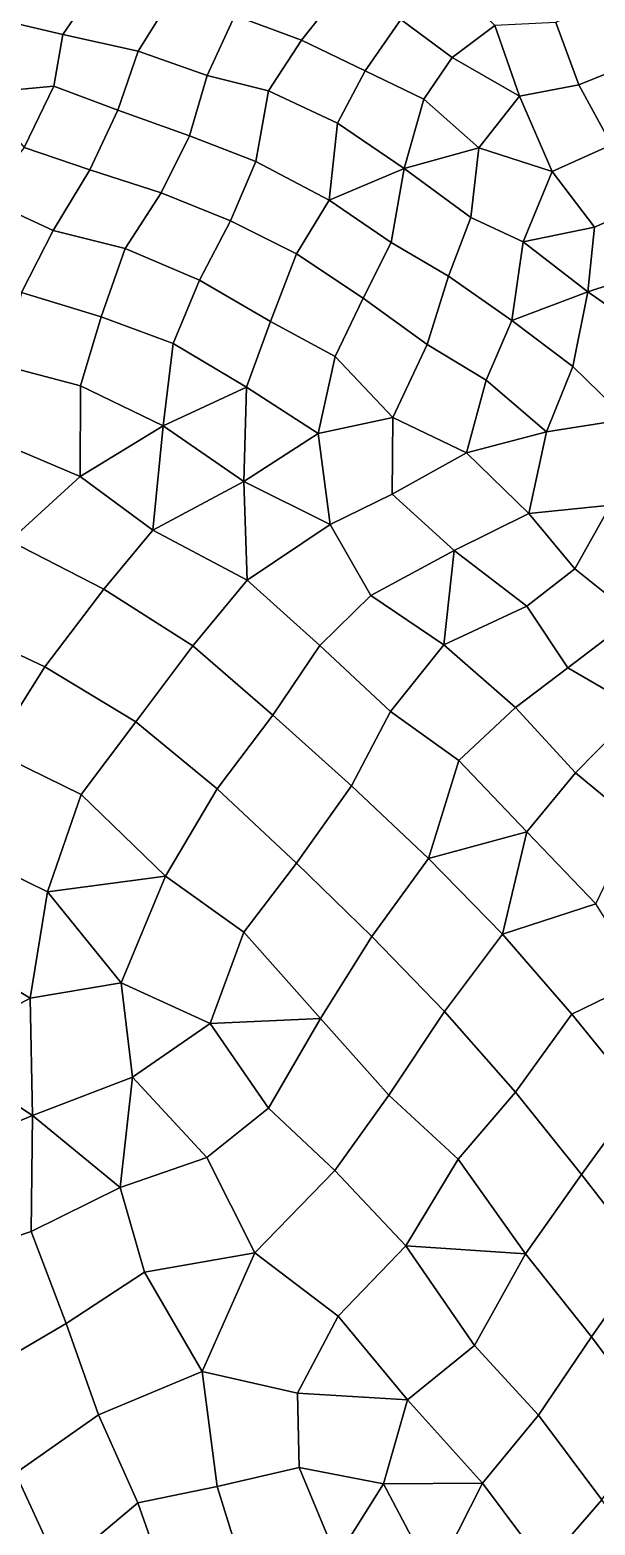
# Model space of a CAD drawing. Extents: x 727294 to 731543, y 8575035 to 8579824.
# Drawn here: x 730097.1 to 730282.4, y 8577800 to 8578290 of the extents above; entities that cross this region are included whole.
import ezdxf

# ---------------------------------------------------------------- set-up
doc = ezdxf.new("R2010")
doc.units = 0
doc.layers.add('MESH_ELEMS', color=250, linetype='CONTINUOUS')
doc.layers.add('MESH_NODES', color=18, linetype='CONTINUOUS')

msp = doc.modelspace()

# ---------------------------------------------------------------- linework, layer by layer
at = {"layer": 'MESH_ELEMS', "color": 179}
for points in [[(730107.9, 8578288.51, 30.86), (730121.76, 8578308.83, 31.07), (730094.26, 8578314.5, 31.2), (730085.98, 8578293.66, 31.16)], [(730186.11, 8578286.58, 30.28), (730198.4, 8578302.14, 30.34), (730177.01, 8578311.2, 30.48), (730164.3, 8578294.66, 30.46)], [(730132.57, 8578283.01, 30.65), (730145.22, 8578303.27, 30.58), (730121.76, 8578308.83, 31.07), (730107.9, 8578288.51, 30.86)], [(730235.58, 8578280.94, 30.26), (730249.52, 8578291.45, 30.17), (730232.39, 8578308.92, 30.12), (730218.71, 8578293.35, 30.1)], [(730155.24, 8578275.02, 30.46), (730164.3, 8578294.66, 30.46), (730145.22, 8578303.27, 30.58), (730132.57, 8578283.01, 30.65)], [(730198.4, 8578302.14, 30.34), (730186.11, 8578286.58, 30.28), (730206.96, 8578276.58, 30.25), (730218.71, 8578293.35, 30.1)], [(730277.1, 8578272.01, 32.4), (730295.98, 8578279.6, 29.94), (730284.86, 8578299.88, 29.69), (730269.46, 8578292.37, 29.76)], [(730085.98, 8578293.66, 31.16), (730080.39, 8578269.22, 31.07), (730104.98, 8578271.54, 30.87), (730107.9, 8578288.51, 30.86)], [(730164.3, 8578294.66, 30.46), (730155.24, 8578275.02, 30.46), (730175.28, 8578269.97, 30.63), (730186.11, 8578286.58, 30.28)], [(730218.71, 8578293.35, 30.1), (730206.96, 8578276.58, 30.25), (730226.21, 8578267.29, 30.32), (730235.58, 8578280.94, 30.26)], [(730249.52, 8578291.45, 30.17), (730235.58, 8578280.94, 30.26), (730257.57, 8578268.27, 30.29), (730249.52, 8578291.45, 30.17)], [(730257.57, 8578268.27, 30.29), (730277.1, 8578272.01, 32.4), (730269.46, 8578292.37, 29.76), (730249.52, 8578291.45, 30.17)], [(730104.98, 8578271.54, 30.87), (730125.96, 8578263.7, 30.72), (730132.57, 8578283.01, 30.65), (730107.9, 8578288.51, 30.86)], [(730197.96, 8578259.44, 30.45), (730206.96, 8578276.58, 30.25), (730186.11, 8578286.58, 30.28), (730175.28, 8578269.97, 30.63)], [(730125.96, 8578263.7, 30.72), (730149.4, 8578255.27, 30.87), (730155.24, 8578275.02, 30.46), (730132.57, 8578283.01, 30.65)], [(730226.21, 8578267.29, 30.32), (730244.22, 8578251.38, 31.57), (730257.57, 8578268.27, 30.29), (730235.58, 8578280.94, 30.26)], [(730226.21, 8578267.29, 30.32), (730206.96, 8578276.58, 30.25), (730197.96, 8578259.44, 30.45), (730219.81, 8578244.54, 30.46)], [(730295.98, 8578279.6, 29.94), (730277.1, 8578272.01, 32.4), (730287.75, 8578252.33, 36.25), (730307.11, 8578260.65, 30.26)], [(730080.39, 8578269.22, 31.07), (730095.28, 8578251.42, 31.09), (730104.98, 8578271.54, 30.87), (730080.39, 8578269.22, 31.07)], [(730116.78, 8578244.08, 31.13), (730125.96, 8578263.7, 30.72), (730104.98, 8578271.54, 30.87), (730095.28, 8578251.42, 31.09)], [(730149.4, 8578255.27, 30.87), (730171.21, 8578246.87, 30.82), (730175.28, 8578269.97, 30.63), (730155.24, 8578275.02, 30.46)], [(730268.34, 8578243.53, 30.43), (730287.75, 8578252.33, 36.25), (730277.1, 8578272.01, 32.4), (730257.57, 8578268.27, 30.29)], [(730171.21, 8578246.87, 30.82), (730195.2, 8578234.22, 30.64), (730197.96, 8578259.44, 30.45), (730175.28, 8578269.97, 30.63)], [(730226.21, 8578267.29, 30.32), (730219.81, 8578244.54, 30.46), (730244.22, 8578251.38, 31.57), (730226.21, 8578267.29, 30.32)], [(730257.57, 8578268.27, 30.29), (730244.22, 8578251.38, 31.57), (730268.34, 8578243.53, 30.43), (730257.57, 8578268.27, 30.29)], [(730125.96, 8578263.7, 30.72), (730116.78, 8578244.08, 31.13), (730140.18, 8578236.58, 31.07), (730149.4, 8578255.27, 30.87)], [(730195.2, 8578234.22, 30.64), (730219.81, 8578244.54, 30.46), (730197.96, 8578259.44, 30.45), (730195.2, 8578234.22, 30.64)], [(730095.28, 8578251.42, 31.09), (730082.18, 8578234.71, 31.15), (730104.71, 8578224.29, 30.88), (730116.78, 8578244.08, 31.13)], [(730162.85, 8578227.46, 30.9), (730171.21, 8578246.87, 30.82), (730149.4, 8578255.27, 30.87), (730140.18, 8578236.58, 31.07)], [(730219.81, 8578244.54, 30.46), (730241.64, 8578228.45, 30.43), (730244.22, 8578251.38, 31.57), (730219.81, 8578244.54, 30.46)], [(730268.34, 8578243.53, 30.43), (730244.22, 8578251.38, 31.57), (730241.64, 8578228.45, 30.43), (730258.79, 8578220.56, 30.15)], [(730287.75, 8578252.33, 36.25), (730268.34, 8578243.53, 30.43), (730282.16, 8578225.31, 29.91), (730297.25, 8578232.03, 29.74)], [(730184.53, 8578216.55, 30.67), (730195.2, 8578234.22, 30.64), (730171.21, 8578246.87, 30.82), (730162.85, 8578227.46, 30.9)], [(730128.37, 8578218.32, 31.05), (730140.18, 8578236.58, 31.07), (730116.78, 8578244.08, 31.13), (730104.71, 8578224.29, 30.88)], [(730219.81, 8578244.54, 30.46), (730195.2, 8578234.22, 30.64), (730215.49, 8578220.28, 30.56), (730219.81, 8578244.54, 30.46)], [(730215.49, 8578220.28, 30.56), (730234.29, 8578209.3, 30.47), (730241.64, 8578228.45, 30.43), (730219.81, 8578244.54, 30.46)], [(730268.34, 8578243.53, 30.43), (730258.79, 8578220.56, 30.15), (730282.16, 8578225.31, 29.91), (730268.34, 8578243.53, 30.43)], [(730094.31, 8578203.96, 30.98), (730104.71, 8578224.29, 30.88), (730082.18, 8578234.71, 31.15), (730071.82, 8578213.18, 31.26)], [(730152.73, 8578207.93, 30.86), (730162.85, 8578227.46, 30.9), (730140.18, 8578236.58, 31.07), (730128.37, 8578218.32, 31.05)], [(730215.49, 8578220.28, 30.56), (730195.2, 8578234.22, 30.64), (730184.53, 8578216.55, 30.67), (730206.33, 8578202.08, 30.55)], [(730303.56, 8578211.95, 30.16), (730297.25, 8578232.03, 29.74), (730282.16, 8578225.31, 29.91), (730279.99, 8578204.12, 30.34)], [(730152.73, 8578207.93, 30.86), (730175.96, 8578194.38, 30.88), (730184.53, 8578216.55, 30.67), (730162.85, 8578227.46, 30.9)], [(730258.79, 8578220.56, 30.15), (730241.64, 8578228.45, 30.43), (730234.29, 8578209.3, 30.47), (730255.11, 8578194.7, 30.22)], [(730120.47, 8578195.93, 31.16), (730128.37, 8578218.32, 31.05), (730104.71, 8578224.29, 30.88), (730094.31, 8578203.96, 30.98)], [(730258.79, 8578220.56, 30.15), (730279.99, 8578204.12, 30.34), (730282.16, 8578225.31, 29.91), (730258.79, 8578220.56, 30.15)], [(730152.73, 8578207.93, 30.86), (730128.37, 8578218.32, 31.05), (730120.47, 8578195.93, 31.16), (730144.08, 8578187.24, 30.93)], [(730206.33, 8578202.08, 30.55), (730227.39, 8578186.93, 30.24), (730234.29, 8578209.3, 30.47), (730215.49, 8578220.28, 30.56)], [(730258.79, 8578220.56, 30.15), (730255.11, 8578194.7, 30.22), (730279.99, 8578204.12, 30.34), (730258.79, 8578220.56, 30.15)], [(730175.96, 8578194.38, 30.88), (730197.22, 8578182.98, 30.67), (730206.33, 8578202.08, 30.55), (730184.53, 8578216.55, 30.67)], [(730144.08, 8578187.24, 30.93), (730168.15, 8578172.89, 30.94), (730175.96, 8578194.38, 30.88), (730152.73, 8578207.93, 30.86)], [(730227.39, 8578186.93, 30.24), (730246.66, 8578175.16, 30.19), (730255.11, 8578194.7, 30.22), (730234.29, 8578209.3, 30.47)], [(730303.03, 8578188.08, 30.37), (730303.56, 8578211.95, 30.16), (730279.99, 8578204.12, 30.34), (730303.03, 8578188.08, 30.37)], [(730088.91, 8578179.94, 31.26), (730113.74, 8578173.36, 31.28), (730120.47, 8578195.93, 31.16), (730094.31, 8578203.96, 30.98)], [(730275.11, 8578179.67, 30.57), (730279.99, 8578204.12, 30.34), (730255.11, 8578194.7, 30.22), (730275.11, 8578179.67, 30.57)], [(730275.11, 8578179.67, 30.57), (730292.77, 8578162.45, 30.58), (730303.03, 8578188.08, 30.37), (730279.99, 8578204.12, 30.34)], [(730197.22, 8578182.98, 30.67), (730216.06, 8578162.92, 30.41), (730227.39, 8578186.93, 30.24), (730206.33, 8578202.08, 30.55)], [(730113.74, 8578173.36, 31.28), (730140.82, 8578160.25, 31.07), (730144.08, 8578187.24, 30.93), (730120.47, 8578195.93, 31.16)], [(730168.15, 8578172.89, 30.94), (730191.66, 8578157.7, 30.63), (730197.22, 8578182.98, 30.67), (730175.96, 8578194.38, 30.88)], [(730246.66, 8578175.16, 30.19), (730266.43, 8578158.24, 30.69), (730275.11, 8578179.67, 30.57), (730255.11, 8578194.7, 30.22)], [(730168.15, 8578172.89, 30.94), (730144.08, 8578187.24, 30.93), (730140.82, 8578160.25, 31.07), (730168.15, 8578172.89, 30.94)], [(730197.22, 8578182.98, 30.67), (730191.66, 8578157.7, 30.63), (730216.06, 8578162.92, 30.41), (730197.22, 8578182.98, 30.67)], [(730216.06, 8578162.92, 30.41), (730240.26, 8578151.38, 30.36), (730246.66, 8578175.16, 30.19), (730227.39, 8578186.93, 30.24)], [(730113.74, 8578173.36, 31.28), (730088.91, 8578179.94, 31.26), (730085.15, 8578155.66, 31.38), (730113.63, 8578143.64, 31.31)], [(730292.77, 8578162.45, 30.58), (730275.11, 8578179.67, 30.57), (730266.43, 8578158.24, 30.69), (730292.77, 8578162.45, 30.58)], [(730113.63, 8578143.64, 31.31), (730140.82, 8578160.25, 31.07), (730113.74, 8578173.36, 31.28), (730113.63, 8578143.64, 31.31)], [(730240.26, 8578151.38, 30.36), (730266.43, 8578158.24, 30.69), (730246.66, 8578175.16, 30.19), (730240.26, 8578151.38, 30.36)], [(730140.82, 8578160.25, 31.07), (730167.24, 8578142.02, 30.9), (730168.15, 8578172.89, 30.94), (730140.82, 8578160.25, 31.07)], [(730168.15, 8578172.89, 30.94), (730167.24, 8578142.02, 30.9), (730191.66, 8578157.7, 30.63), (730168.15, 8578172.89, 30.94)], [(730137.42, 8578126.08, 31.09), (730140.82, 8578160.25, 31.07), (730113.63, 8578143.64, 31.31), (730137.42, 8578126.08, 31.09)], [(730167.24, 8578142.02, 30.9), (730140.82, 8578160.25, 31.07), (730137.42, 8578126.08, 31.09), (730167.24, 8578142.02, 30.9)], [(730215.89, 8578137.81, 30.56), (730216.06, 8578162.92, 30.41), (730191.66, 8578157.7, 30.63), (730195.55, 8578127.9, 30.68)], [(730216.06, 8578162.92, 30.41), (730215.89, 8578137.81, 30.56), (730240.26, 8578151.38, 30.36), (730216.06, 8578162.92, 30.41)], [(730287.48, 8578134.28, 30.62), (730292.77, 8578162.45, 30.58), (730266.43, 8578158.24, 30.69), (730260.68, 8578131.52, 30.62)], [(730085.15, 8578155.66, 31.38), (730090.59, 8578122.59, 31.47), (730113.63, 8578143.64, 31.31), (730085.15, 8578155.66, 31.38)], [(730195.55, 8578127.9, 30.68), (730191.66, 8578157.7, 30.63), (730167.24, 8578142.02, 30.9), (730195.55, 8578127.9, 30.68)], [(730240.26, 8578151.38, 30.36), (730260.68, 8578131.52, 30.62), (730266.43, 8578158.24, 30.69), (730240.26, 8578151.38, 30.36)], [(730236.23, 8578119.34, 30.82), (730260.68, 8578131.52, 30.62), (730240.26, 8578151.38, 30.36), (730215.89, 8578137.81, 30.56)], [(730121.32, 8578106.7, 31.15), (730137.42, 8578126.08, 31.09), (730113.63, 8578143.64, 31.31), (730090.59, 8578122.59, 31.47)], [(730137.42, 8578126.08, 31.09), (730168.31, 8578109.61, 31), (730167.24, 8578142.02, 30.9), (730137.42, 8578126.08, 31.09)], [(730167.24, 8578142.02, 30.9), (730168.31, 8578109.61, 31), (730195.55, 8578127.9, 30.68), (730167.24, 8578142.02, 30.9)], [(730208.86, 8578104.67, 30.9), (730236.23, 8578119.34, 30.82), (730215.89, 8578137.81, 30.56), (730195.55, 8578127.9, 30.68)], [(730287.48, 8578134.28, 30.62), (730260.68, 8578131.52, 30.62), (730275.7, 8578113.38, 30.69), (730287.48, 8578134.28, 30.62)], [(730275.7, 8578113.38, 30.69), (730295.41, 8578097.6, 30.39), (730304.7, 8578120.93, 30.44), (730287.48, 8578134.28, 30.62)], [(730260.02, 8578101.18, 30.61), (730275.7, 8578113.38, 30.69), (730260.68, 8578131.52, 30.62), (730236.23, 8578119.34, 30.82)], [(730150.52, 8578088.1, 31.26), (730168.31, 8578109.61, 31), (730137.42, 8578126.08, 31.09), (730121.32, 8578106.7, 31.15)], [(730195.55, 8578127.9, 30.68), (730168.31, 8578109.61, 31), (730192.15, 8578088.22, 30.8), (730208.86, 8578104.67, 30.9)], [(730101.99, 8578081.28, 31.18), (730121.32, 8578106.7, 31.15), (730090.59, 8578122.59, 31.47), (730071.68, 8578095.58, 31.27)], [(730236.23, 8578119.34, 30.82), (730208.86, 8578104.67, 30.9), (730232.77, 8578088.46, 31.07), (730236.23, 8578119.34, 30.82)], [(730260.02, 8578101.18, 30.61), (730236.23, 8578119.34, 30.82), (730232.77, 8578088.46, 31.07), (730260.02, 8578101.18, 30.61)], [(730150.52, 8578088.1, 31.26), (730176.73, 8578065.37, 31.46), (730192.15, 8578088.22, 30.8), (730168.31, 8578109.61, 31)], [(730273.43, 8578080.89, 30.61), (730295.41, 8578097.6, 30.39), (730275.7, 8578113.38, 30.69), (730260.02, 8578101.18, 30.61)], [(730131.84, 8578063.23, 31.52), (730150.52, 8578088.1, 31.26), (730121.32, 8578106.7, 31.15), (730101.99, 8578081.28, 31.18)], [(730208.86, 8578104.67, 30.9), (730192.15, 8578088.22, 30.8), (730215.33, 8578066.64, 31.11), (730232.77, 8578088.46, 31.07)], [(730256.25, 8578067.87, 30.91), (730273.43, 8578080.89, 30.61), (730260.02, 8578101.18, 30.61), (730232.77, 8578088.46, 31.07)], [(730084.6, 8578053.71, 31.47), (730101.99, 8578081.28, 31.18), (730071.68, 8578095.58, 31.27), (730054.99, 8578067.04, 31.87)], [(730296.59, 8578067.53, 30.57), (730295.41, 8578097.6, 30.39), (730273.43, 8578080.89, 30.61), (730296.59, 8578067.53, 30.57)], [(730131.84, 8578063.23, 31.52), (730158.53, 8578041.25, 31.35), (730176.73, 8578065.37, 31.46), (730150.52, 8578088.1, 31.26)], [(730176.73, 8578065.37, 31.46), (730202.56, 8578042.22, 31.43), (730215.33, 8578066.64, 31.11), (730192.15, 8578088.22, 30.8)], [(730256.25, 8578067.87, 30.91), (730232.77, 8578088.46, 31.07), (730215.33, 8578066.64, 31.11), (730237.69, 8578050.5, 30.57)], [(730113.88, 8578039.45, 31.63), (730131.84, 8578063.23, 31.52), (730101.99, 8578081.28, 31.18), (730084.6, 8578053.71, 31.47)], [(730273.43, 8578080.89, 30.61), (730256.25, 8578067.87, 30.91), (730275.93, 8578046.55, 30.96), (730296.59, 8578067.53, 30.57)], [(730158.53, 8578041.25, 31.35), (730184.46, 8578016.94, 31.29), (730202.56, 8578042.22, 31.43), (730176.73, 8578065.37, 31.46)], [(730237.69, 8578050.5, 30.57), (730215.33, 8578066.64, 31.11), (730202.56, 8578042.22, 31.43), (730227.78, 8578018.43, 30.67)], [(730275.93, 8578046.55, 30.96), (730256.25, 8578067.87, 30.91), (730237.69, 8578050.5, 30.57), (730260.04, 8578027.21, 30.87)], [(730275.93, 8578046.55, 30.96), (730295.55, 8578030.3, 30.77), (730312.82, 8578045.61, 30.66), (730296.59, 8578067.53, 30.57)], [(730113.88, 8578039.45, 31.63), (730141.58, 8578012.59, 31.87), (730158.53, 8578041.25, 31.35), (730131.84, 8578063.23, 31.52)], [(730075.27, 8578021.08, 31.86), (730102.88, 8578007.51, 32.2), (730113.88, 8578039.45, 31.63), (730084.6, 8578053.71, 31.47)], [(730237.69, 8578050.5, 30.57), (730227.78, 8578018.43, 30.67), (730260.04, 8578027.21, 30.87), (730237.69, 8578050.5, 30.57)], [(730260.04, 8578027.21, 30.87), (730282.61, 8578003.58, 30.74), (730295.55, 8578030.3, 30.77), (730275.93, 8578046.55, 30.96)], [(730141.58, 8578012.59, 31.87), (730167.24, 8577994.29, 31.57), (730184.46, 8578016.94, 31.29), (730158.53, 8578041.25, 31.35)], [(730184.46, 8578016.94, 31.29), (730209.15, 8577992.85, 31.28), (730227.78, 8578018.43, 30.67), (730202.56, 8578042.22, 31.43)], [(730102.88, 8578007.51, 32.2), (730141.58, 8578012.59, 31.87), (730113.88, 8578039.45, 31.63), (730102.88, 8578007.51, 32.2)], [(730227.78, 8578018.43, 30.67), (730252.06, 8577993.65, 30.77), (730260.04, 8578027.21, 30.87), (730227.78, 8578018.43, 30.67)], [(730252.06, 8577993.65, 30.77), (730282.61, 8578003.58, 30.74), (730260.04, 8578027.21, 30.87), (730252.06, 8577993.65, 30.77)], [(730067.84, 8577990.48, 31.92), (730097.19, 8577972.63, 32.29), (730102.88, 8578007.51, 32.2), (730075.27, 8578021.08, 31.86)], [(730167.24, 8577994.29, 31.57), (730192.39, 8577965.96, 31.08), (730209.15, 8577992.85, 31.28), (730184.46, 8578016.94, 31.29)], [(730209.15, 8577992.85, 31.28), (730233.05, 8577968.25, 31.11), (730252.06, 8577993.65, 30.77), (730227.78, 8578018.43, 30.67)], [(730102.88, 8578007.51, 32.2), (730127.02, 8577977.72, 32.08), (730141.58, 8578012.59, 31.87), (730102.88, 8578007.51, 32.2)], [(730167.24, 8577994.29, 31.57), (730141.58, 8578012.59, 31.87), (730127.02, 8577977.72, 32.08), (730156.25, 8577964.39, 31.39)], [(730097.19, 8577972.63, 32.29), (730127.02, 8577977.72, 32.08), (730102.88, 8578007.51, 32.2), (730097.19, 8577972.63, 32.29)], [(730282.61, 8578003.58, 30.74), (730252.06, 8577993.65, 30.77), (730274.76, 8577967.44, 31.13), (730298.19, 8577978.78, 30.83)], [(730167.24, 8577994.29, 31.57), (730156.25, 8577964.39, 31.39), (730192.39, 8577965.96, 31.08), (730167.24, 8577994.29, 31.57)], [(730192.39, 8577965.96, 31.08), (730214.81, 8577940.82, 30.65), (730233.05, 8577968.25, 31.11), (730209.15, 8577992.85, 31.28)], [(730233.05, 8577968.25, 31.11), (730256.32, 8577941.83, 31.15), (730274.76, 8577967.44, 31.13), (730252.06, 8577993.65, 30.77)], [(730065.43, 8577955.76, 32.37), (730097.19, 8577972.63, 32.29), (730067.84, 8577990.48, 31.92), (730065.43, 8577955.76, 32.37)], [(730130.72, 8577946.76, 31.69), (730127.02, 8577977.72, 32.08), (730097.19, 8577972.63, 32.29), (730097.97, 8577934.17, 32.05)], [(730127.02, 8577977.72, 32.08), (730130.72, 8577946.76, 31.69), (730156.25, 8577964.39, 31.39), (730127.02, 8577977.72, 32.08)], [(730296.58, 8577940.49, 31.19), (730323.19, 8577953.08, 31.07), (730298.19, 8577978.78, 30.83), (730274.76, 8577967.44, 31.13)], [(730097.19, 8577972.63, 32.29), (730065.43, 8577955.76, 32.37), (730097.97, 8577934.17, 32.05), (730097.19, 8577972.63, 32.29)], [(730214.81, 8577940.82, 30.65), (730237.45, 8577919.91, 31.2), (730256.32, 8577941.83, 31.15), (730233.05, 8577968.25, 31.11)], [(730256.32, 8577941.83, 31.15), (730277.95, 8577914.87, 30.97), (730296.58, 8577940.49, 31.19), (730274.76, 8577967.44, 31.13)], [(730155.11, 8577920.45, 31.63), (730175.35, 8577936.56, 31.28), (730156.25, 8577964.39, 31.39), (730130.72, 8577946.76, 31.69)], [(730175.35, 8577936.56, 31.28), (730192.39, 8577965.96, 31.08), (730156.25, 8577964.39, 31.39), (730175.35, 8577936.56, 31.28)], [(730214.81, 8577940.82, 30.65), (730192.39, 8577965.96, 31.08), (730175.35, 8577936.56, 31.28), (730197.12, 8577916.15, 31.22)], [(730065.13, 8577920.44, 32.66), (730097.97, 8577934.17, 32.05), (730065.43, 8577955.76, 32.37), (730065.13, 8577920.44, 32.66)], [(730126.73, 8577910.56, 31.97), (730130.72, 8577946.76, 31.69), (730097.97, 8577934.17, 32.05), (730126.73, 8577910.56, 31.97)], [(730155.11, 8577920.45, 31.63), (730130.72, 8577946.76, 31.69), (730126.73, 8577910.56, 31.97), (730155.11, 8577920.45, 31.63)], [(730197.12, 8577916.15, 31.22), (730220.36, 8577891.49, 31.29), (730237.45, 8577919.91, 31.2), (730214.81, 8577940.82, 30.65)], [(730237.45, 8577919.91, 31.2), (730259.59, 8577888.85, 31.26), (730277.95, 8577914.87, 30.97), (730256.32, 8577941.83, 31.15)], [(730277.95, 8577914.87, 30.97), (730299.2, 8577887.41, 31.06), (730317.63, 8577912.92, 30.97), (730296.58, 8577940.49, 31.19)], [(730065.13, 8577920.44, 32.66), (730073.89, 8577888.19, 32.37), (730097.55, 8577896.24, 32.07), (730097.97, 8577934.17, 32.05)], [(730097.55, 8577896.24, 32.07), (730126.73, 8577910.56, 31.97), (730097.97, 8577934.17, 32.05), (730097.55, 8577896.24, 32.07)], [(730175.35, 8577936.56, 31.28), (730155.11, 8577920.45, 31.63), (730170.83, 8577889.18, 31.59), (730197.12, 8577916.15, 31.22)], [(730134.69, 8577882.85, 32.05), (730170.83, 8577889.18, 31.59), (730155.11, 8577920.45, 31.63), (730126.73, 8577910.56, 31.97)], [(730237.45, 8577919.91, 31.2), (730220.36, 8577891.49, 31.29), (730259.59, 8577888.85, 31.26), (730237.45, 8577919.91, 31.2)], [(730197.12, 8577916.15, 31.22), (730170.83, 8577889.18, 31.59), (730198.12, 8577868.43, 31.38), (730220.36, 8577891.49, 31.29)], [(730259.59, 8577888.85, 31.26), (730281.2, 8577861.7, 31.06), (730299.2, 8577887.41, 31.06), (730277.95, 8577914.87, 30.97)], [(730097.55, 8577896.24, 32.07), (730108.98, 8577866.03, 32.08), (730134.69, 8577882.85, 32.05), (730126.73, 8577910.56, 31.97)], [(730108.98, 8577866.03, 32.08), (730097.55, 8577896.24, 32.07), (730073.89, 8577888.19, 32.37), (730080.03, 8577849.15, 32.27)], [(730134.69, 8577882.85, 32.05), (730153.6, 8577850.31, 31.47), (730170.83, 8577889.18, 31.59), (730134.69, 8577882.85, 32.05)], [(730198.12, 8577868.43, 31.38), (730170.83, 8577889.18, 31.59), (730153.6, 8577850.31, 31.47), (730184.84, 8577843.18, 31.29)], [(730198.12, 8577868.43, 31.38), (730220.93, 8577841.06, 31.04), (730242.9, 8577858.78, 30.98), (730220.36, 8577891.49, 31.29)], [(730259.59, 8577888.85, 31.26), (730220.36, 8577891.49, 31.29), (730242.9, 8577858.78, 30.98), (730259.59, 8577888.85, 31.26)], [(730242.9, 8577858.78, 30.98), (730263.86, 8577836.01, 31.1), (730281.2, 8577861.7, 31.06), (730259.59, 8577888.85, 31.26)], [(730281.2, 8577861.7, 31.06), (730302.09, 8577833.81, 31.06), (730320.1, 8577859.74, 31.21), (730299.2, 8577887.41, 31.06)], [(730153.6, 8577850.31, 31.47), (730134.69, 8577882.85, 32.05), (730108.98, 8577866.03, 32.08), (730119.59, 8577836.13, 31.77)], [(730080.03, 8577849.15, 32.27), (730092.45, 8577816.96, 32.1), (730119.59, 8577836.13, 31.77), (730108.98, 8577866.03, 32.08)], [(730198.12, 8577868.43, 31.38), (730184.84, 8577843.18, 31.29), (730220.93, 8577841.06, 31.04), (730198.12, 8577868.43, 31.38)], [(730263.86, 8577836.01, 31.1), (730284.57, 8577808.22, 31.24), (730302.09, 8577833.81, 31.06), (730281.2, 8577861.7, 31.06)], [(730263.86, 8577836.01, 31.1), (730242.9, 8577858.78, 30.98), (730220.93, 8577841.06, 31.04), (730245.44, 8577813.69, 31.18)], [(730132.54, 8577807.26, 31.78), (730158.51, 8577812.65, 31.7), (730153.6, 8577850.31, 31.47), (730119.59, 8577836.13, 31.77)], [(730185.36, 8577818.8, 31.36), (730184.84, 8577843.18, 31.29), (730153.6, 8577850.31, 31.47), (730158.51, 8577812.65, 31.7)], [(730213.03, 8577813.48, 31.45), (730220.93, 8577841.06, 31.04), (730184.84, 8577843.18, 31.29), (730185.36, 8577818.8, 31.36)], [(730213.03, 8577813.48, 31.45), (730245.44, 8577813.69, 31.18), (730220.93, 8577841.06, 31.04), (730213.03, 8577813.48, 31.45)], [(730132.54, 8577807.26, 31.78), (730119.59, 8577836.13, 31.77), (730092.45, 8577816.96, 32.1), (730106.81, 8577785.66, 31.88)], [(730245.44, 8577813.69, 31.18), (730265.82, 8577786.5, 31.39), (730284.57, 8577808.22, 31.24), (730263.86, 8577836.01, 31.1)], [(730068.34, 8577795.06, 32.08), (730082.53, 8577763.93, 32.11), (730106.81, 8577785.66, 31.88), (730092.45, 8577816.96, 32.1)], [(730158.51, 8577812.65, 31.7), (730167.54, 8577783.47, 31.55), (730197.69, 8577789.09, 31.1), (730185.36, 8577818.8, 31.36)], [(730213.03, 8577813.48, 31.45), (730185.36, 8577818.8, 31.36), (730197.69, 8577789.09, 31.1), (730213.03, 8577813.48, 31.45)], [(730158.51, 8577812.65, 31.7), (730132.54, 8577807.26, 31.78), (730145.17, 8577771.29, 31.83), (730167.54, 8577783.47, 31.55)], [(730213.03, 8577813.48, 31.45), (730197.69, 8577789.09, 31.1), (730229.47, 8577782.2, 31.41), (730213.03, 8577813.48, 31.45)], [(730229.47, 8577782.2, 31.41), (730245.44, 8577813.69, 31.18), (730213.03, 8577813.48, 31.45), (730229.47, 8577782.2, 31.41)], [(730265.82, 8577786.5, 31.39), (730245.44, 8577813.69, 31.18), (730229.47, 8577782.2, 31.41), (730265.82, 8577786.5, 31.39)], [(730145.17, 8577771.29, 31.83), (730132.54, 8577807.26, 31.78), (730106.81, 8577785.66, 31.88), (730119.99, 8577751.04, 31.97)], [(730265.82, 8577786.5, 31.39), (730284.72, 8577757.94, 30.97), (730304.86, 8577779.85, 31.01), (730284.57, 8577808.22, 31.24)]]:
    msp.add_3dface(points, dxfattribs=at)
at = {"layer": 'MESH_NODES', "color": 18}
for p in [(730107.9, 8578288.51, 30.86), (730186.11, 8578286.58, 30.28), (730132.57, 8578283.01, 30.65), (730235.58, 8578280.94, 30.26), (730206.96, 8578276.58, 30.25), (730104.98, 8578271.54, 30.87), (730155.24, 8578275.02, 30.46), (730277.1, 8578272.01, 32.4), (730175.28, 8578269.97, 30.63), (730226.21, 8578267.29, 30.32), (730257.57, 8578268.27, 30.29), (730125.96, 8578263.7, 30.72), (730197.96, 8578259.44, 30.45), (730149.4, 8578255.27, 30.87), (730244.22, 8578251.38, 31.57), (730171.21, 8578246.87, 30.82), (730116.78, 8578244.08, 31.13), (730219.81, 8578244.54, 30.46), (730268.34, 8578243.53, 30.43), (730140.18, 8578236.58, 31.07), (730195.2, 8578234.22, 30.64), (730162.85, 8578227.46, 30.9), (730241.64, 8578228.45, 30.43), (730104.71, 8578224.29, 30.88), (730282.16, 8578225.31, 29.91), (730128.37, 8578218.32, 31.05), (730215.49, 8578220.28, 30.56), (730258.79, 8578220.56, 30.15), (730184.53, 8578216.55, 30.67), (730152.73, 8578207.93, 30.86), (730234.29, 8578209.3, 30.47), (730279.99, 8578204.12, 30.34), (730206.33, 8578202.08, 30.55), (730120.47, 8578195.93, 31.16), (730175.96, 8578194.38, 30.88), (730255.11, 8578194.7, 30.22), (730144.08, 8578187.24, 30.93), (730197.22, 8578182.98, 30.67), (730227.39, 8578186.93, 30.24), (730275.11, 8578179.67, 30.57), (730113.74, 8578173.36, 31.28), (730246.66, 8578175.16, 30.19), (730168.15, 8578172.89, 30.94), (730140.82, 8578160.25, 31.07), (730216.06, 8578162.92, 30.41), (730191.66, 8578157.7, 30.63), (730266.43, 8578158.24, 30.69), (730240.26, 8578151.38, 30.36), (730113.63, 8578143.64, 31.31), (730167.24, 8578142.02, 30.9), (730215.89, 8578137.81, 30.56), (730260.68, 8578131.52, 30.62), (730137.42, 8578126.08, 31.09), (730195.55, 8578127.9, 30.68), (730236.23, 8578119.34, 30.82), (730168.31, 8578109.61, 31), (730275.7, 8578113.38, 30.69), (730121.32, 8578106.7, 31.15), (730208.86, 8578104.67, 30.9), (730260.02, 8578101.18, 30.61), (730150.52, 8578088.1, 31.26), (730192.15, 8578088.22, 30.8), (730232.77, 8578088.46, 31.07), (730101.99, 8578081.28, 31.18), (730273.43, 8578080.89, 30.61), (730176.73, 8578065.37, 31.46), (730215.33, 8578066.64, 31.11), (730256.25, 8578067.87, 30.91), (730131.84, 8578063.23, 31.52), (730237.69, 8578050.5, 30.57), (730275.93, 8578046.55, 30.96), (730158.53, 8578041.25, 31.35), (730202.56, 8578042.22, 31.43), (730113.88, 8578039.45, 31.63), (730260.04, 8578027.21, 30.87), (730184.46, 8578016.94, 31.29), (730227.78, 8578018.43, 30.67), (730141.58, 8578012.59, 31.87), (730102.88, 8578007.51, 32.2), (730167.24, 8577994.29, 31.57), (730209.15, 8577992.85, 31.28), (730252.06, 8577993.65, 30.77), (730127.02, 8577977.72, 32.08), (730097.19, 8577972.63, 32.29), (730233.05, 8577968.25, 31.11), (730274.76, 8577967.44, 31.13), (730156.25, 8577964.39, 31.39), (730192.39, 8577965.96, 31.08), (730130.72, 8577946.76, 31.69), (730214.81, 8577940.82, 30.65), (730256.32, 8577941.83, 31.15), (730097.97, 8577934.17, 32.05), (730175.35, 8577936.56, 31.28), (730155.11, 8577920.45, 31.63), (730237.45, 8577919.91, 31.2), (730197.12, 8577916.15, 31.22), (730277.95, 8577914.87, 30.97), (730126.73, 8577910.56, 31.97), (730097.55, 8577896.24, 32.07), (730170.83, 8577889.18, 31.59), (730220.36, 8577891.49, 31.29), (730259.59, 8577888.85, 31.26), (730134.69, 8577882.85, 32.05), (730108.98, 8577866.03, 32.08), (730198.12, 8577868.43, 31.38), (730281.2, 8577861.7, 31.06), (730242.9, 8577858.78, 30.98), (730153.6, 8577850.31, 31.47), (730184.84, 8577843.18, 31.29), (730220.93, 8577841.06, 31.04), (730119.59, 8577836.13, 31.77), (730263.86, 8577836.01, 31.1), (730185.36, 8577818.8, 31.36), (730158.51, 8577812.65, 31.7), (730213.03, 8577813.48, 31.45), (730245.44, 8577813.69, 31.18), (730132.54, 8577807.26, 31.78)]:
    msp.add_point(p, dxfattribs=at)

doc.saveas('drawing.dxf')
